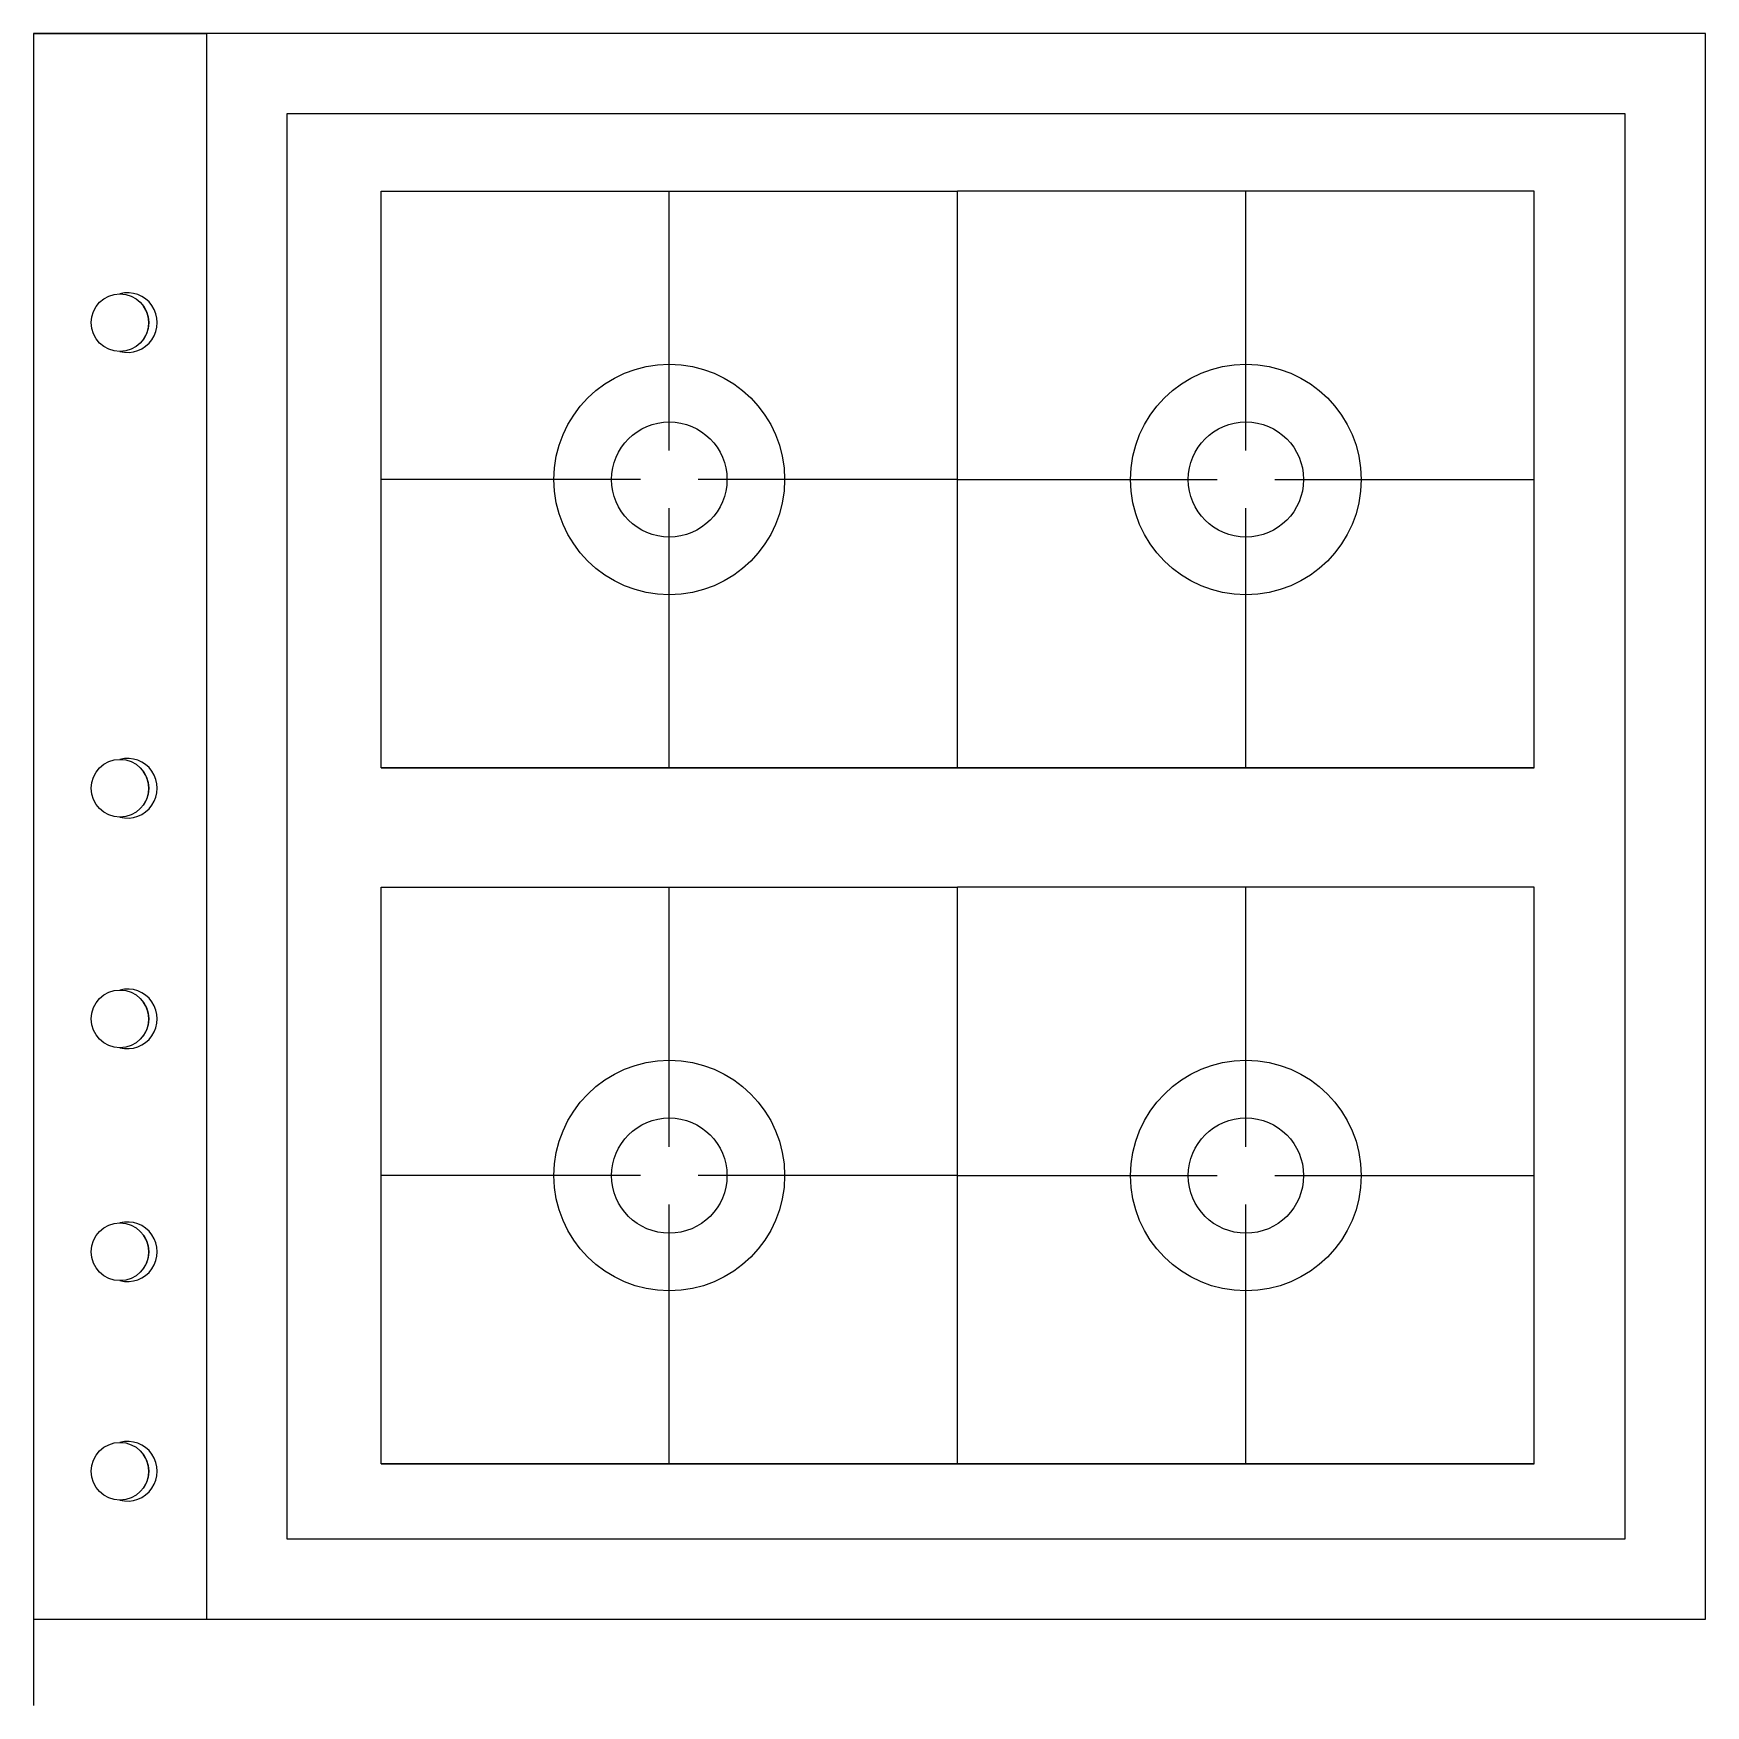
# Model space of a CAD drawing. Header units: millimetres. Extents: x 0 to 0.58, y -0.03 to 0.55.
import ezdxf

# ---------------------------------------------------------------- set-up
doc = ezdxf.new("R2010")
doc.units = ezdxf.units.MM
doc.layers.add('fogao', color=255, linetype='Continuous')

msp = doc.modelspace()

# ---------------------------------------------------------------- linework, layer by layer
at = {"layer": 'fogao'}
for p, q in [((0.58, 0.55), (0, 0.55)), ((0, 0.55), (0, -0.03)), ((0, 0.55), (0.06, 0.55)), ((0.06, 0.55), (0.06, 0)), ((0.58, 0), (0.58, 0.55)), ((0.08786, 0.52214), (0.08786, 0.02786)), ((0.55214, 0.52214), (0.08786, 0.52214)), ((0.55214, 0.02786), (0.55214, 0.52214)), ((0.22056, 0.40528), (0.22056, 0.49528)), ((0.32056, 0.29528), (0.32056, 0.49528)), ((0.32056, 0.29528), (0.32056, 0.49528)), ((0.42056, 0.40528), (0.42056, 0.49528)), ((0.21056, 0.39528), (0.12056, 0.39528)), ((0.32056, 0.39528), (0.23056, 0.39528)), ((0.32056, 0.39528), (0.41056, 0.39528)), ((0.43056, 0.39528), (0.52056, 0.39528)), ((0.22056, 0.29528), (0.22056, 0.38528)), ((0.42056, 0.29528), (0.42056, 0.38528)), ((0.12056, 0.29528), (0.32056, 0.29528)), ((0.12056, 0.29528), (0.22056, 0.29528)), ((0.52056, 0.29528), (0.32056, 0.29528)), ((0.52056, 0.29528), (0.42056, 0.29528)), ((0.22056, 0.16383), (0.22056, 0.25383)), ((0.32056, 0.05383), (0.32056, 0.25383)), ((0.32056, 0.05383), (0.32056, 0.25383)), ((0.42056, 0.16383), (0.42056, 0.25383)), ((0.21056, 0.15383), (0.12056, 0.15383)), ((0.32056, 0.15383), (0.23056, 0.15383)), ((0.32056, 0.15383), (0.41056, 0.15383)), ((0.43056, 0.15383), (0.52056, 0.15383)), ((0.22056, 0.05383), (0.22056, 0.14383)), ((0.42056, 0.05383), (0.42056, 0.14383)), ((0.12056, 0.05383), (0.32056, 0.05383)), ((0.12056, 0.05383), (0.22056, 0.05383)), ((0.52056, 0.05383), (0.32056, 0.05383)), ((0.52056, 0.05383), (0.42056, 0.05383)), ((0.08786, 0.02786), (0.55214, 0.02786)), ((0, 0), (0.58, 0))]:
    msp.add_line(p, q, dxfattribs=at)
for points in [[(0.32056, 0.29528), (0.12056, 0.29528), (0.12056, 0.49528), (0.32056, 0.49528)], [(0.32056, 0.29528), (0.52056, 0.29528), (0.52056, 0.49528), (0.32056, 0.49528)], [(0.32056, 0.05383), (0.12056, 0.05383), (0.12056, 0.25383), (0.32056, 0.25383)], [(0.32056, 0.05383), (0.52056, 0.05383), (0.52056, 0.25383), (0.32056, 0.25383)]]:
    msp.add_lwpolyline(points, dxfattribs=at)
for centre, radius in [((0.03, 0.44969), 0.01), ((0.22056, 0.39528), 0.04), ((0.42056, 0.39528), 0.04), ((0.22056, 0.39528), 0.02), ((0.42056, 0.39528), 0.02), ((0.03, 0.28819), 0.01), ((0.03, 0.20819), 0.01), ((0.22056, 0.15383), 0.04), ((0.42056, 0.15383), 0.04), ((0.22056, 0.15383), 0.02), ((0.42056, 0.15383), 0.02), ((0.03, 0.1274), 0.01), ((0.03, 0.05128), 0.01)]:
    msp.add_circle(centre, radius, dxfattribs=at)
for centre, radius, start, end in [((0.03263, 0.44969), 0.01034, 255.2512, 104.7488), ((0.03, 0.44969), 0.01, 324.28732, 34.93031), ((0.03263, 0.28819), 0.01034, 255.2512, 104.7488), ((0.03, 0.28819), 0.01, 324.28732, 34.93031), ((0.03263, 0.20819), 0.01034, 255.2512, 104.7488), ((0.03, 0.20819), 0.01, 324.28732, 34.93031), ((0.03263, 0.1274), 0.01034, 255.2512, 104.7488), ((0.03, 0.1274), 0.01, 324.28732, 34.93031), ((0.03263, 0.05128), 0.01034, 255.2512, 104.7488), ((0.03, 0.05128), 0.01, 324.28732, 34.93031)]:
    msp.add_arc(centre, radius, start, end, dxfattribs=at)

doc.saveas('drawing.dxf')
